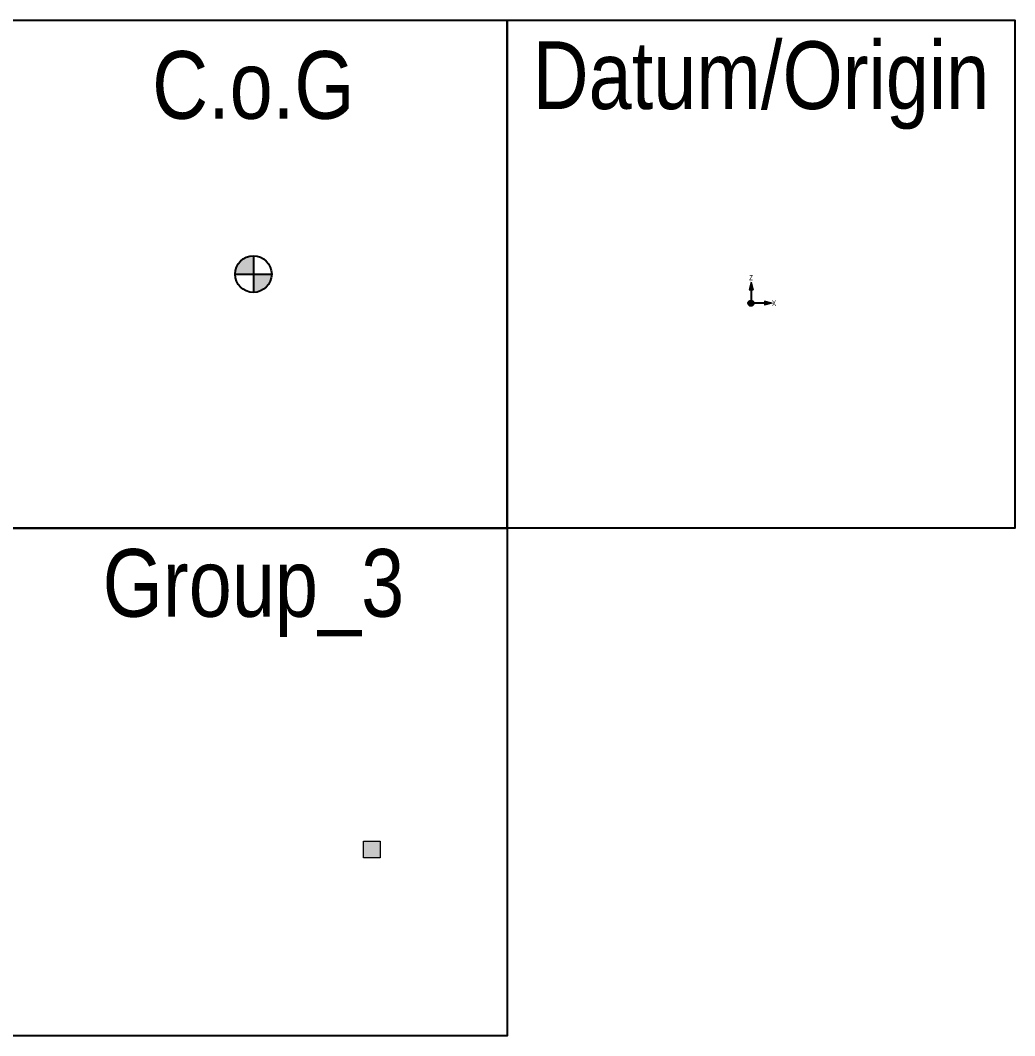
# Model space of a CAD drawing. Header units: millimetres. Extents: x -105000 to 105000, y -75000 to 15000.
# Drawn here: x 46221 to 105000, y -45000 to 15000 of the extents above; entities that cross this region are included whole.
import ezdxf
from ezdxf.enums import TextEntityAlignment as Align

# ---------------------------------------------------------------- set-up
doc = ezdxf.new("R2018")
doc.units = ezdxf.units.MM
doc.layers.get('Defpoints').update_dxf_attribs({"color": 210})
doc.layers.add('$1$2', color=2, linetype='Continuous')
doc.layers.add('2', color=2, linetype='Continuous')
doc.layers.add('SPMT-Group3', color=95, linetype='Continuous', lineweight=13)
doc.styles.add('(A) TXT-ISO-013-REGULAR', font='ARIALN.TTF', dxfattribs={"width": 0.8, "height": 1.3})
doc.styles.add('Arial Narrow', font='ARIALN.TTF')
doc.styles.get("Standard").update_dxf_attribs({"font": 'ARIALN.TTF'})

# ---------------------------------------------------------------- blocks, each defined once
blk = doc.blocks.new('*U49')
at = {"layer": '$1$2'}
h = blk.add_hatch(color=0, dxfattribs=at)
h.dxf.hatch_style = 1
h.paths.add_polyline_path([(0, 1080, 0.414214), (-1080, 0), (0, 0)])
h.paths.add_polyline_path([(0, -1080, 0.414214), (1080, 0), (0, 0)])
at = {"layer": '$1$2', "color": 0}
blk.add_circle((0, 0), 1080, dxfattribs=at)
at = {"color": 0}
for p, q in [((0, 1080), (0, -1080)), ((-1080, 0), (1080, 0))]:
    blk.add_line(p, q, dxfattribs=at)
at = {"layer": '$1$2', "color": 0, "lineweight": 30, "flags": 104}
blk.add_attdef('ITEM', text='', height=1500, dxfattribs=at).set_placement((-3952, -2255), align=Align.TOP_LEFT)
blk = doc.blocks.new('SPMT-Bogie')
at = {"transparency": 33554559}
blk.add_hatch(color=256, dxfattribs=at).paths.add_polyline_path([(-490, -490), (-490, 490), (490, 490), (490, -490)], flags=0)
blk.add_lwpolyline([(-490, -490), (-490, 490), (490, 490), (490, -490)], close=True)
blk = doc.blocks.new('*U53')
at = {"layer": 'SPMT-Group3'}
blk.add_blockref('SPMT-Bogie', (0, 0), dxfattribs=at)
blk = doc.blocks.new('*U54')
at = {"color": 0, "linetype": 'ByBlock', "lineweight": -2, "transparency": 16777216}
blk.add_blockref('*U53', (0, 0), dxfattribs=at)
blk = doc.blocks.new('SARTD_GROUP_3_SQUARE')
at = {"rotation": 90}
blk.add_blockref('*U54', (0, 0), dxfattribs=at)
blk = doc.blocks.new('*U78')
at = {"linetype": 'ByBlock', "lineweight": 0}
h = blk.add_hatch(color=222, dxfattribs=at)
h.dxf.hatch_style = 1
h.paths.add_polyline_path([(0, 5), (-0.48, 3.2), (0.48, 3.2)])
at = {"linetype": 'ByBlock', "lineweight": -2}
h = blk.add_hatch(color=222, dxfattribs=at)
h.dxf.hatch_style = 1
edge = h.paths.add_edge_path()
edge.add_arc((0, 0), 0.65, 0, 360)
at = {"linetype": 'ByBlock', "lineweight": 0}
h = blk.add_hatch(color=222, dxfattribs=at)
h.dxf.hatch_style = 1
h.paths.add_polyline_path([(5, 0), (3.2, 0.48), (3.2, -0.48)])
at = {"color": 222, "linetype": 'ByBlock', "lineweight": 0}
for p, q in [((0, 5), (-0.48, 3.2)), ((0, 5), (0.48, 3.2)), ((-0.48, 3.2), (0.48, 3.2)), ((5, 0), (3.2, 0.48)), ((3.2, 0.48), (3.2, -0.48)), ((5, 0), (3.2, -0.48))]:
    blk.add_line(p, q, dxfattribs=at)
at = {"color": 222, "linetype": 'ByBlock', "lineweight": -2}
for p in [(0, 3.2), (3.2, 0)]:
    blk.add_line(p, (0, 0), dxfattribs=at)
blk.add_circle((0, 0), 0.65, dxfattribs=at)
at = {"color": 222, "linetype": 'ByBlock', "lineweight": -2, "style": '(A) TXT-ISO-013-REGULAR', "width": 0.8}
blk.add_text('Z', height=1.3, dxfattribs=at).set_placement((0, 5), align=Align.BOTTOM_CENTER)
at = {"color": 222, "linetype": 'ByBlock', "lineweight": -2, "style": '(A) TXT-ISO-013-REGULAR', "text_generation_flag": 2, "width": 0.8}
blk.add_text('X', height=1.3, dxfattribs=at).set_placement((5.94, 0), align=Align.MIDDLE_LEFT)

msp = doc.modelspace()

# ---------------------------------------------------------------- linework, layer by layer
at = {"layer": 'Defpoints'}
for points in [[(45000, 15000), (75000, 15000), (75000, -15000), (45000, -15000)], [(75000, 15000), (105000, 15000), (105000, -15000), (75000, -15000)], [(45000, -15000), (75000, -15000), (75000, -45000), (45000, -45000)]]:
    msp.add_lwpolyline(points, close=True, dxfattribs=at)

# ---------------------------------------------------------------- block references
at = {"xscale": 250, "yscale": 250, "zscale": 250}
msp.add_blockref('*U78', (89415, -1718), dxfattribs=at)
msp.add_blockref('SARTD_GROUP_3_SQUARE', (67000, -33993))
at = {"layer": '2'}
ref = msp.add_blockref('*U49', (60000, 0), dxfattribs=at)
lines = msp.add_mtext('-', dxfattribs={"layer": '$1$2', "color": 0, "insert": (56048, -2255), "char_height": 2.5, "attachment_point": 1, "bg_fill": 3, "box_fill_scale": 1.2, "bg_fill_color": 256, "bg_fill_transparency": 0})
ref.add_attrib('ITEM', '', (56048, -2255), dxfattribs={"flags": 104}).embed_mtext(lines)

# ---------------------------------------------------------------- texts
at = {"layer": 'Defpoints', "char_height": 4000, "attachment_point": 5, "style": 'Arial Narrow'}
for s, width, heights, insert in [('Datum/Origin', 467.55, [0], (90000, 11153)), ('C.o.G', 467.55, [0], (60000, 11153)), ('Group_3', 25863.63, [4647], (60000, -18847))]:
    msp.add_mtext_dynamic_manual_height_columns(s, width=width, gutter_width=10, heights=heights, dxfattribs=dict(at, insert=insert))

doc.saveas('drawing.dxf')
